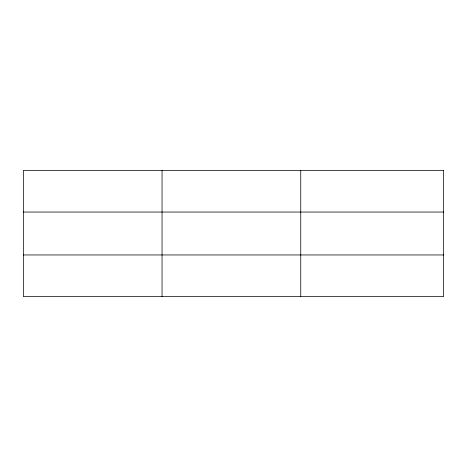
<?xml version="1.0" encoding="UTF-8"?>
<svg xmlns="http://www.w3.org/2000/svg" width="467" height="467" viewBox="0 0 467 467"><rect width="100%" height="100%" fill="white"/><g stroke="black" fill="none" stroke-linecap="round" stroke-linejoin="round"><path stroke-width="0.7" d="M162.049 170.402L162.049 296.598M300.748 170.402L300.748 296.598M23.35 212.047L443.65 212.047M23.35 254.953L443.65 254.953M443.65 170.402L443.65 296.598L23.35 296.598L23.35 170.402L443.65 170.402"/></g></svg>
